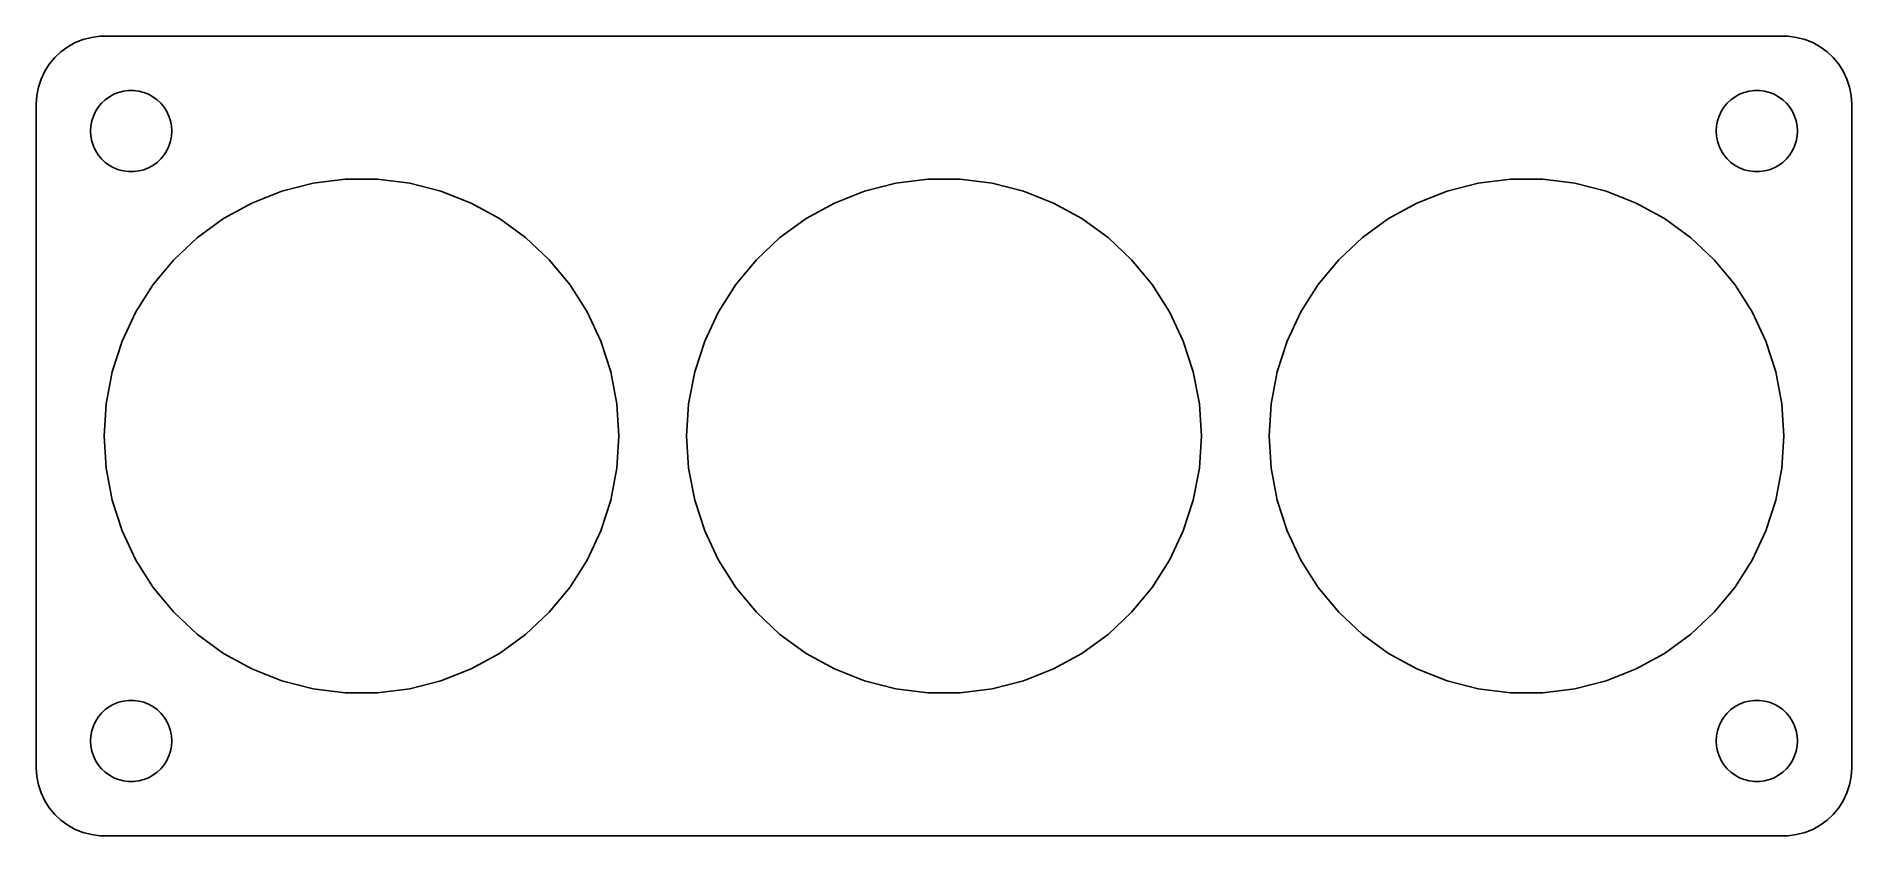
# Model space of a CAD drawing. Header units: metres. Extents: x -67 to 67, y -29 to 29.
import ezdxf

# ---------------------------------------------------------------- set-up
doc = ezdxf.new("R2010")
doc.units = ezdxf.units.M

msp = doc.modelspace()

# ---------------------------------------------------------------- linework, layer by layer
for p, q in [((-62.3139, 29.4901), (-62.9369, 29.4114)), ((62.3139, 29.4901), (-62.3139, 29.4901)), ((62.9369, 29.4114), (62.3139, 29.4901)), ((-65.1871, 28.3526), (-65.6448, 27.9227)), ((-64.6791, 28.7216), (-65.1871, 28.3526)), ((-64.1289, 29.0241), (-64.6791, 28.7216)), ((-63.5451, 29.2553), (-64.1289, 29.0241)), ((-62.9369, 29.4114), (-63.5451, 29.2553)), ((63.5451, 29.2553), (62.9369, 29.4114)), ((64.1289, 29.0241), (63.5451, 29.2553)), ((64.6791, 28.7216), (64.1289, 29.0241)), ((65.1871, 28.3526), (64.6791, 28.7216)), ((65.6448, 27.9227), (65.1871, 28.3526)), ((-66.3815, 26.9088), (-66.6489, 26.3406)), ((-66.0451, 27.4389), (-66.3815, 26.9088)), ((-65.6448, 27.9227), (-66.0451, 27.4389)), ((66.0451, 27.4389), (65.6448, 27.9227)), ((66.3815, 26.9088), (66.0451, 27.4389)), ((66.6489, 26.3406), (66.3815, 26.9088)), ((-66.8429, 25.7434), (-66.9606, 25.1267)), ((-66.6489, 26.3406), (-66.8429, 25.7434)), ((-60.5621, 25.4469), (-60.1884, 25.4941)), ((-60.1884, 25.4941), (-59.8116, 25.4941)), ((-59.8116, 25.4941), (-59.4379, 25.4469)), ((59.4379, 25.4469), (59.8116, 25.4941)), ((59.8116, 25.4941), (60.1884, 25.4941)), ((60.1884, 25.4941), (60.5621, 25.4469)), ((66.8429, 25.7434), (66.6489, 26.3406)), ((66.9606, 25.1267), (66.8429, 25.7434)), ((-66.9606, 25.1267), (-67, 24.5)), ((-67, 24.5), (-67, -24.5)), ((-62.6289, 23.9453), (-62.427, 24.2634)), ((-62.427, 24.2634), (-62.1869, 24.5536)), ((-62.1869, 24.5536), (-61.9123, 24.8115)), ((-61.9123, 24.8115), (-61.6075, 25.033)), ((-61.6075, 25.033), (-61.2773, 25.2145)), ((-61.2773, 25.2145), (-60.927, 25.3532)), ((-60.927, 25.3532), (-60.5621, 25.4469)), ((-59.4379, 25.4469), (-59.0729, 25.3532)), ((-59.0729, 25.3532), (-58.7227, 25.2145)), ((-58.7227, 25.2145), (-58.3925, 25.033)), ((-58.3925, 25.033), (-58.0877, 24.8115)), ((-58.0877, 24.8115), (-57.8131, 24.5536)), ((-57.8131, 24.5536), (-57.5729, 24.2634)), ((-57.5729, 24.2634), (-57.3711, 23.9453)), ((57.3711, 23.9453), (57.5729, 24.2634)), ((57.5729, 24.2634), (57.8131, 24.5536)), ((57.8131, 24.5536), (58.0877, 24.8115)), ((58.0877, 24.8115), (58.3925, 25.033)), ((58.3925, 25.033), (58.7227, 25.2145)), ((58.7227, 25.2145), (59.0729, 25.3532)), ((59.0729, 25.3532), (59.4379, 25.4469)), ((60.5621, 25.4469), (60.927, 25.3532)), ((60.927, 25.3532), (61.2773, 25.2145)), ((61.2773, 25.2145), (61.6075, 25.033)), ((61.6075, 25.033), (61.9123, 24.8115)), ((61.9123, 24.8115), (62.1869, 24.5536)), ((62.1869, 24.5536), (62.427, 24.2634)), ((62.427, 24.2634), (62.6289, 23.9453)), ((67, 24.5), (66.9606, 25.1267)), ((67, -24.5), (67, 24.5)), ((-63, 22.5), (-62.9763, 22.876)), ((-62.9763, 22.876), (-62.9057, 23.2461)), ((-62.9057, 23.2461), (-62.7893, 23.6044)), ((-62.7893, 23.6044), (-62.6289, 23.9453)), ((-57.3711, 23.9453), (-57.2107, 23.6044)), ((-57.2107, 23.6044), (-57.0942, 23.2461)), ((-57.0942, 23.2461), (-57.0237, 22.876)), ((-57.0237, 22.876), (-57, 22.5)), ((57, 22.5), (57.0237, 22.876)), ((57.0237, 22.876), (57.0942, 23.2461)), ((57.0942, 23.2461), (57.2107, 23.6044)), ((57.2107, 23.6044), (57.3711, 23.9453)), ((62.6289, 23.9453), (62.7893, 23.6044)), ((62.7893, 23.6044), (62.9057, 23.2461)), ((62.9057, 23.2461), (62.9763, 22.876)), ((62.9763, 22.876), (63, 22.5)), ((-62.9763, 22.124), (-63, 22.5)), ((-62.9057, 21.7539), (-62.9763, 22.124)), ((-62.7893, 21.3956), (-62.9057, 21.7539)), ((-57.0942, 21.7539), (-57.2107, 21.3956)), ((-57.0237, 22.124), (-57.0942, 21.7539)), ((-57, 22.5), (-57.0237, 22.124)), ((57.0237, 22.124), (57, 22.5)), ((57.0942, 21.7539), (57.0237, 22.124)), ((57.2107, 21.3956), (57.0942, 21.7539)), ((62.9057, 21.7539), (62.7893, 21.3956)), ((62.9763, 22.124), (62.9057, 21.7539)), ((63, 22.5), (62.9763, 22.124)), ((-62.6289, 21.0547), (-62.7893, 21.3956)), ((-62.427, 20.7366), (-62.6289, 21.0547)), ((-62.1869, 20.4464), (-62.427, 20.7366)), ((-61.9123, 20.1884), (-62.1869, 20.4464)), ((-61.6075, 19.967), (-61.9123, 20.1884)), ((-58.0877, 20.1884), (-58.3925, 19.967)), ((-57.8131, 20.4464), (-58.0877, 20.1884)), ((-57.5729, 20.7366), (-57.8131, 20.4464)), ((-57.3711, 21.0547), (-57.5729, 20.7366)), ((-57.2107, 21.3956), (-57.3711, 21.0547)), ((57.3711, 21.0547), (57.2107, 21.3956)), ((57.5729, 20.7366), (57.3711, 21.0547)), ((57.8131, 20.4464), (57.5729, 20.7366)), ((58.0877, 20.1884), (57.8131, 20.4464)), ((58.3925, 19.967), (58.0877, 20.1884)), ((61.9123, 20.1884), (61.6075, 19.967)), ((62.1869, 20.4464), (61.9123, 20.1884)), ((62.427, 20.7366), (62.1869, 20.4464)), ((62.6289, 21.0547), (62.427, 20.7366)), ((62.7893, 21.3956), (62.6289, 21.0547)), ((-61.2773, 19.7855), (-61.6075, 19.967)), ((-60.927, 19.6468), (-61.2773, 19.7855)), ((-60.5621, 19.5531), (-60.927, 19.6468)), ((-60.1884, 19.5059), (-60.5621, 19.5531)), ((-59.8116, 19.5059), (-60.1884, 19.5059)), ((-59.4379, 19.5531), (-59.8116, 19.5059)), ((-59.0729, 19.6468), (-59.4379, 19.5531)), ((-58.7227, 19.7855), (-59.0729, 19.6468)), ((-58.3925, 19.967), (-58.7227, 19.7855)), ((-46.5602, 18.6635), (-44.193, 18.9625)), ((-44.193, 18.9625), (-41.807, 18.9625)), ((-41.807, 18.9625), (-39.4397, 18.6635)), ((-3.56024, 18.6635), (-1.19301, 18.9625)), ((-1.19301, 18.9625), (1.19301, 18.9625)), ((1.19301, 18.9625), (3.56024, 18.6635)), ((39.4397, 18.6635), (41.807, 18.9625)), ((41.807, 18.9625), (44.193, 18.9625)), ((44.193, 18.9625), (46.5602, 18.6635)), ((58.7227, 19.7855), (58.3925, 19.967)), ((59.0729, 19.6468), (58.7227, 19.7855)), ((59.4379, 19.5531), (59.0729, 19.6468)), ((59.8116, 19.5059), (59.4379, 19.5531)), ((60.1884, 19.5059), (59.8116, 19.5059)), ((60.5621, 19.5531), (60.1884, 19.5059)), ((60.927, 19.6468), (60.5621, 19.5531)), ((61.2773, 19.7855), (60.927, 19.6468)), ((61.6075, 19.967), (61.2773, 19.7855)), ((-51.0898, 17.1917), (-48.8713, 18.0701)), ((-48.8713, 18.0701), (-46.5602, 18.6635)), ((-39.4397, 18.6635), (-37.1287, 18.0701)), ((-37.1287, 18.0701), (-34.9102, 17.1917)), ((-8.0898, 17.1917), (-5.87132, 18.0701)), ((-5.87132, 18.0701), (-3.56024, 18.6635)), ((3.56024, 18.6635), (5.87132, 18.0701)), ((5.87132, 18.0701), (8.0898, 17.1917)), ((34.9102, 17.1917), (37.1287, 18.0701)), ((37.1287, 18.0701), (39.4397, 18.6635)), ((46.5602, 18.6635), (48.8713, 18.0701)), ((48.8713, 18.0701), (51.0898, 17.1917)), ((-53.1807, 16.0422), (-51.0898, 17.1917)), ((-34.9102, 17.1917), (-32.8193, 16.0422)), ((-10.1807, 16.0422), (-8.0898, 17.1917)), ((8.0898, 17.1917), (10.1807, 16.0422)), ((32.8193, 16.0422), (34.9102, 17.1917)), ((51.0898, 17.1917), (53.1807, 16.0422)), ((-55.1111, 14.6397), (-53.1807, 16.0422)), ((-32.8193, 16.0422), (-30.8889, 14.6397)), ((-12.1111, 14.6397), (-10.1807, 16.0422)), ((10.1807, 16.0422), (12.1111, 14.6397)), ((30.8889, 14.6397), (32.8193, 16.0422)), ((53.1807, 16.0422), (55.1111, 14.6397)), ((-56.8504, 13.0064), (-55.1111, 14.6397)), ((-30.8889, 14.6397), (-29.1496, 13.0064)), ((-13.8504, 13.0064), (-12.1111, 14.6397)), ((12.1111, 14.6397), (13.8504, 13.0064)), ((29.1496, 13.0064), (30.8889, 14.6397)), ((55.1111, 14.6397), (56.8504, 13.0064)), ((-58.3713, 11.1679), (-56.8504, 13.0064)), ((-29.1496, 13.0064), (-27.6287, 11.1679)), ((-15.3713, 11.1679), (-13.8504, 13.0064)), ((13.8504, 13.0064), (15.3713, 11.1679)), ((27.6287, 11.1679), (29.1496, 13.0064)), ((56.8504, 13.0064), (58.3713, 11.1679)), ((-59.6498, 9.15331), (-58.3713, 11.1679)), ((-27.6287, 11.1679), (-26.3502, 9.15331)), ((-16.6498, 9.15331), (-15.3713, 11.1679)), ((15.3713, 11.1679), (16.6498, 9.15331)), ((26.3502, 9.15331), (27.6287, 11.1679)), ((58.3713, 11.1679), (59.6498, 9.15331)), ((-60.6657, 6.99435), (-59.6498, 9.15331)), ((-26.3502, 9.15331), (-25.3342, 6.99435)), ((-17.6657, 6.99435), (-16.6498, 9.15331)), ((16.6498, 9.15331), (17.6657, 6.99435)), ((25.3342, 6.99435), (26.3502, 9.15331)), ((59.6498, 9.15331), (60.6657, 6.99435)), ((-61.4031, 4.7251), (-60.6657, 6.99435)), ((-25.3342, 6.99435), (-24.5969, 4.7251)), ((-18.4031, 4.7251), (-17.6657, 6.99435)), ((17.6657, 6.99435), (18.4031, 4.7251)), ((24.5969, 4.7251), (25.3342, 6.99435)), ((60.6657, 6.99435), (61.4031, 4.7251)), ((-61.8502, 2.38132), (-61.4031, 4.7251)), ((-24.5969, 4.7251), (-24.1498, 2.38132)), ((-18.8502, 2.38132), (-18.4031, 4.7251)), ((18.4031, 4.7251), (18.8502, 2.38132)), ((24.1498, 2.38132), (24.5969, 4.7251)), ((61.4031, 4.7251), (61.8502, 2.38132)), ((-62, 0), (-61.8502, 2.38132)), ((-24.1498, 2.38132), (-24, 0)), ((-19, 0), (-18.8502, 2.38132)), ((18.8502, 2.38132), (19, 0)), ((24, 0), (24.1498, 2.38132)), ((61.8502, 2.38132), (62, 0)), ((-61.8502, -2.38132), (-62, 0)), ((-24, 0), (-24.1498, -2.38132)), ((-18.8502, -2.38132), (-19, 0)), ((19, 0), (18.8502, -2.38132)), ((24.1498, -2.38132), (24, 0)), ((62, 0), (61.8502, -2.38132)), ((-61.4031, -4.7251), (-61.8502, -2.38132)), ((-24.1498, -2.38132), (-24.5969, -4.7251)), ((-18.4031, -4.7251), (-18.8502, -2.38132)), ((18.8502, -2.38132), (18.4031, -4.7251)), ((24.5969, -4.7251), (24.1498, -2.38132)), ((61.8502, -2.38132), (61.4031, -4.7251)), ((-60.6657, -6.99435), (-61.4031, -4.7251)), ((-24.5969, -4.7251), (-25.3342, -6.99435)), ((-17.6657, -6.99435), (-18.4031, -4.7251)), ((18.4031, -4.7251), (17.6657, -6.99435)), ((25.3342, -6.99435), (24.5969, -4.7251)), ((61.4031, -4.7251), (60.6657, -6.99435)), ((-59.6498, -9.15331), (-60.6657, -6.99435)), ((-25.3342, -6.99435), (-26.3502, -9.15331)), ((-16.6498, -9.15331), (-17.6657, -6.99435)), ((17.6657, -6.99435), (16.6498, -9.15331)), ((26.3502, -9.15331), (25.3342, -6.99435)), ((60.6657, -6.99435), (59.6498, -9.15331)), ((-58.3713, -11.1679), (-59.6498, -9.15331)), ((-26.3502, -9.15331), (-27.6287, -11.1679)), ((-15.3713, -11.1679), (-16.6498, -9.15331)), ((16.6498, -9.15331), (15.3713, -11.1679)), ((27.6287, -11.1679), (26.3502, -9.15331)), ((59.6498, -9.15331), (58.3713, -11.1679)), ((-56.8504, -13.0064), (-58.3713, -11.1679)), ((-27.6287, -11.1679), (-29.1496, -13.0064)), ((-13.8504, -13.0064), (-15.3713, -11.1679)), ((15.3713, -11.1679), (13.8504, -13.0064)), ((29.1496, -13.0064), (27.6287, -11.1679)), ((58.3713, -11.1679), (56.8504, -13.0064)), ((-55.1111, -14.6397), (-56.8504, -13.0064)), ((-29.1496, -13.0064), (-30.8889, -14.6397)), ((-12.1111, -14.6397), (-13.8504, -13.0064)), ((13.8504, -13.0064), (12.1111, -14.6397)), ((30.8889, -14.6397), (29.1496, -13.0064)), ((56.8504, -13.0064), (55.1111, -14.6397)), ((-53.1807, -16.0422), (-55.1111, -14.6397)), ((-30.8889, -14.6397), (-32.8193, -16.0422)), ((-10.1807, -16.0422), (-12.1111, -14.6397)), ((12.1111, -14.6397), (10.1807, -16.0422)), ((32.8193, -16.0422), (30.8889, -14.6397)), ((55.1111, -14.6397), (53.1807, -16.0422)), ((-51.0898, -17.1917), (-53.1807, -16.0422)), ((-32.8193, -16.0422), (-34.9102, -17.1917)), ((-8.0898, -17.1917), (-10.1807, -16.0422)), ((10.1807, -16.0422), (8.0898, -17.1917)), ((34.9102, -17.1917), (32.8193, -16.0422)), ((53.1807, -16.0422), (51.0898, -17.1917)), ((-48.8713, -18.0701), (-51.0898, -17.1917)), ((-34.9102, -17.1917), (-37.1287, -18.0701)), ((-5.87132, -18.0701), (-8.0898, -17.1917)), ((8.0898, -17.1917), (5.87132, -18.0701)), ((37.1287, -18.0701), (34.9102, -17.1917)), ((51.0898, -17.1917), (48.8713, -18.0701)), ((-46.5602, -18.6635), (-48.8713, -18.0701)), ((-44.193, -18.9625), (-46.5602, -18.6635)), ((-39.4397, -18.6635), (-41.807, -18.9625)), ((-37.1287, -18.0701), (-39.4397, -18.6635)), ((-3.56024, -18.6635), (-5.87132, -18.0701)), ((-1.19301, -18.9625), (-3.56024, -18.6635)), ((3.56024, -18.6635), (1.19301, -18.9625)), ((5.87132, -18.0701), (3.56024, -18.6635)), ((39.4397, -18.6635), (37.1287, -18.0701)), ((41.807, -18.9625), (39.4397, -18.6635)), ((46.5602, -18.6635), (44.193, -18.9625)), ((48.8713, -18.0701), (46.5602, -18.6635)), ((-61.9123, -20.1884), (-61.6075, -19.967)), ((-61.6075, -19.967), (-61.2773, -19.7855)), ((-61.2773, -19.7855), (-60.927, -19.6468)), ((-60.927, -19.6468), (-60.5621, -19.5531)), ((-60.5621, -19.5531), (-60.1884, -19.5059)), ((-60.1884, -19.5059), (-59.8116, -19.5059)), ((-59.8116, -19.5059), (-59.4379, -19.5531)), ((-59.4379, -19.5531), (-59.0729, -19.6468)), ((-59.0729, -19.6468), (-58.7227, -19.7855)), ((-58.7227, -19.7855), (-58.3925, -19.967)), ((-58.3925, -19.967), (-58.0877, -20.1884)), ((-41.807, -18.9625), (-44.193, -18.9625)), ((1.19301, -18.9625), (-1.19301, -18.9625)), ((44.193, -18.9625), (41.807, -18.9625)), ((58.0877, -20.1884), (58.3925, -19.967)), ((58.3925, -19.967), (58.7227, -19.7855)), ((58.7227, -19.7855), (59.0729, -19.6468)), ((59.0729, -19.6468), (59.4379, -19.5531)), ((59.4379, -19.5531), (59.8116, -19.5059)), ((59.8116, -19.5059), (60.1884, -19.5059)), ((60.1884, -19.5059), (60.5621, -19.5531)), ((60.5621, -19.5531), (60.927, -19.6468)), ((60.927, -19.6468), (61.2773, -19.7855)), ((61.2773, -19.7855), (61.6075, -19.967)), ((61.6075, -19.967), (61.9123, -20.1884)), ((-62.9057, -21.7539), (-62.7893, -21.3956)), ((-62.7893, -21.3956), (-62.6289, -21.0547)), ((-62.6289, -21.0547), (-62.427, -20.7366)), ((-62.427, -20.7366), (-62.1869, -20.4464)), ((-62.1869, -20.4464), (-61.9123, -20.1884)), ((-58.0877, -20.1884), (-57.8131, -20.4464)), ((-57.8131, -20.4464), (-57.5729, -20.7366)), ((-57.5729, -20.7366), (-57.3711, -21.0547)), ((-57.3711, -21.0547), (-57.2107, -21.3956)), ((-57.2107, -21.3956), (-57.0942, -21.7539)), ((57.0942, -21.7539), (57.2107, -21.3956)), ((57.2107, -21.3956), (57.3711, -21.0547)), ((57.3711, -21.0547), (57.5729, -20.7366)), ((57.5729, -20.7366), (57.8131, -20.4464)), ((57.8131, -20.4464), (58.0877, -20.1884)), ((61.9123, -20.1884), (62.1869, -20.4464)), ((62.1869, -20.4464), (62.427, -20.7366)), ((62.427, -20.7366), (62.6289, -21.0547)), ((62.6289, -21.0547), (62.7893, -21.3956)), ((62.7893, -21.3956), (62.9057, -21.7539)), ((-63, -22.5), (-62.9763, -22.124)), ((-62.9763, -22.876), (-63, -22.5)), ((-62.9763, -22.124), (-62.9057, -21.7539)), ((-57.0942, -21.7539), (-57.0237, -22.124)), ((-57.0237, -22.124), (-57, -22.5)), ((-57, -22.5), (-57.0237, -22.876)), ((57, -22.5), (57.0237, -22.124)), ((57.0237, -22.876), (57, -22.5)), ((57.0237, -22.124), (57.0942, -21.7539)), ((62.9057, -21.7539), (62.9763, -22.124)), ((62.9763, -22.124), (63, -22.5)), ((63, -22.5), (62.9763, -22.876)), ((-62.9057, -23.2461), (-62.9763, -22.876)), ((-62.7893, -23.6044), (-62.9057, -23.2461)), ((-62.6289, -23.9453), (-62.7893, -23.6044)), ((-62.427, -24.2634), (-62.6289, -23.9453)), ((-57.3711, -23.9453), (-57.5729, -24.2634)), ((-57.2107, -23.6044), (-57.3711, -23.9453)), ((-57.0942, -23.2461), (-57.2107, -23.6044)), ((-57.0237, -22.876), (-57.0942, -23.2461)), ((57.0942, -23.2461), (57.0237, -22.876)), ((57.2107, -23.6044), (57.0942, -23.2461)), ((57.3711, -23.9453), (57.2107, -23.6044)), ((57.5729, -24.2634), (57.3711, -23.9453)), ((62.6289, -23.9453), (62.427, -24.2634)), ((62.7893, -23.6044), (62.6289, -23.9453)), ((62.9057, -23.2461), (62.7893, -23.6044)), ((62.9763, -22.876), (62.9057, -23.2461)), ((-67, -24.5), (-66.9606, -25.1267)), ((-66.9606, -25.1267), (-66.8429, -25.7434)), ((-62.1869, -24.5536), (-62.427, -24.2634)), ((-61.9123, -24.8115), (-62.1869, -24.5536)), ((-61.6075, -25.033), (-61.9123, -24.8115)), ((-61.2773, -25.2145), (-61.6075, -25.033)), ((-60.927, -25.3532), (-61.2773, -25.2145)), ((-60.5621, -25.4469), (-60.927, -25.3532)), ((-60.1884, -25.4941), (-60.5621, -25.4469)), ((-59.4379, -25.4469), (-59.8116, -25.4941)), ((-59.0729, -25.3532), (-59.4379, -25.4469)), ((-58.7227, -25.2145), (-59.0729, -25.3532)), ((-58.3925, -25.033), (-58.7227, -25.2145)), ((-58.0877, -24.8115), (-58.3925, -25.033)), ((-57.8131, -24.5536), (-58.0877, -24.8115)), ((-57.5729, -24.2634), (-57.8131, -24.5536)), ((57.8131, -24.5536), (57.5729, -24.2634)), ((58.0877, -24.8115), (57.8131, -24.5536)), ((58.3925, -25.033), (58.0877, -24.8115)), ((58.7227, -25.2145), (58.3925, -25.033)), ((59.0729, -25.3532), (58.7227, -25.2145)), ((59.4379, -25.4469), (59.0729, -25.3532)), ((59.8116, -25.4941), (59.4379, -25.4469)), ((60.5621, -25.4469), (60.1884, -25.4941)), ((60.927, -25.3532), (60.5621, -25.4469)), ((61.2773, -25.2145), (60.927, -25.3532)), ((61.6075, -25.033), (61.2773, -25.2145)), ((61.9123, -24.8115), (61.6075, -25.033)), ((62.1869, -24.5536), (61.9123, -24.8115)), ((62.427, -24.2634), (62.1869, -24.5536)), ((66.8429, -25.7434), (66.9606, -25.1267)), ((66.9606, -25.1267), (67, -24.5)), ((-66.8429, -25.7434), (-66.6489, -26.3406)), ((-66.6489, -26.3406), (-66.3815, -26.9088)), ((-59.8116, -25.4941), (-60.1884, -25.4941)), ((60.1884, -25.4941), (59.8116, -25.4941)), ((66.3815, -26.9088), (66.6489, -26.3406)), ((66.6489, -26.3406), (66.8429, -25.7434)), ((-66.3815, -26.9088), (-66.0451, -27.4389)), ((-66.0451, -27.4389), (-65.6448, -27.9227)), ((-65.6448, -27.9227), (-65.1871, -28.3526)), ((65.1871, -28.3526), (65.6448, -27.9227)), ((65.6448, -27.9227), (66.0451, -27.4389)), ((66.0451, -27.4389), (66.3815, -26.9088)), ((-65.1871, -28.3526), (-64.6791, -28.7216)), ((-64.6791, -28.7216), (-64.1289, -29.0241)), ((-64.1289, -29.0241), (-63.5451, -29.2553)), ((-63.5451, -29.2553), (-62.9369, -29.4114)), ((-62.9369, -29.4114), (-62.3139, -29.4901)), ((62.3139, -29.4901), (62.9369, -29.4114)), ((62.9369, -29.4114), (63.5451, -29.2553)), ((63.5451, -29.2553), (64.1289, -29.0241)), ((64.1289, -29.0241), (64.6791, -28.7216)), ((64.6791, -28.7216), (65.1871, -28.3526)), ((-62.3139, -29.4901), (62.3139, -29.4901))]:
    msp.add_line(p, q)

doc.saveas('drawing.dxf')
